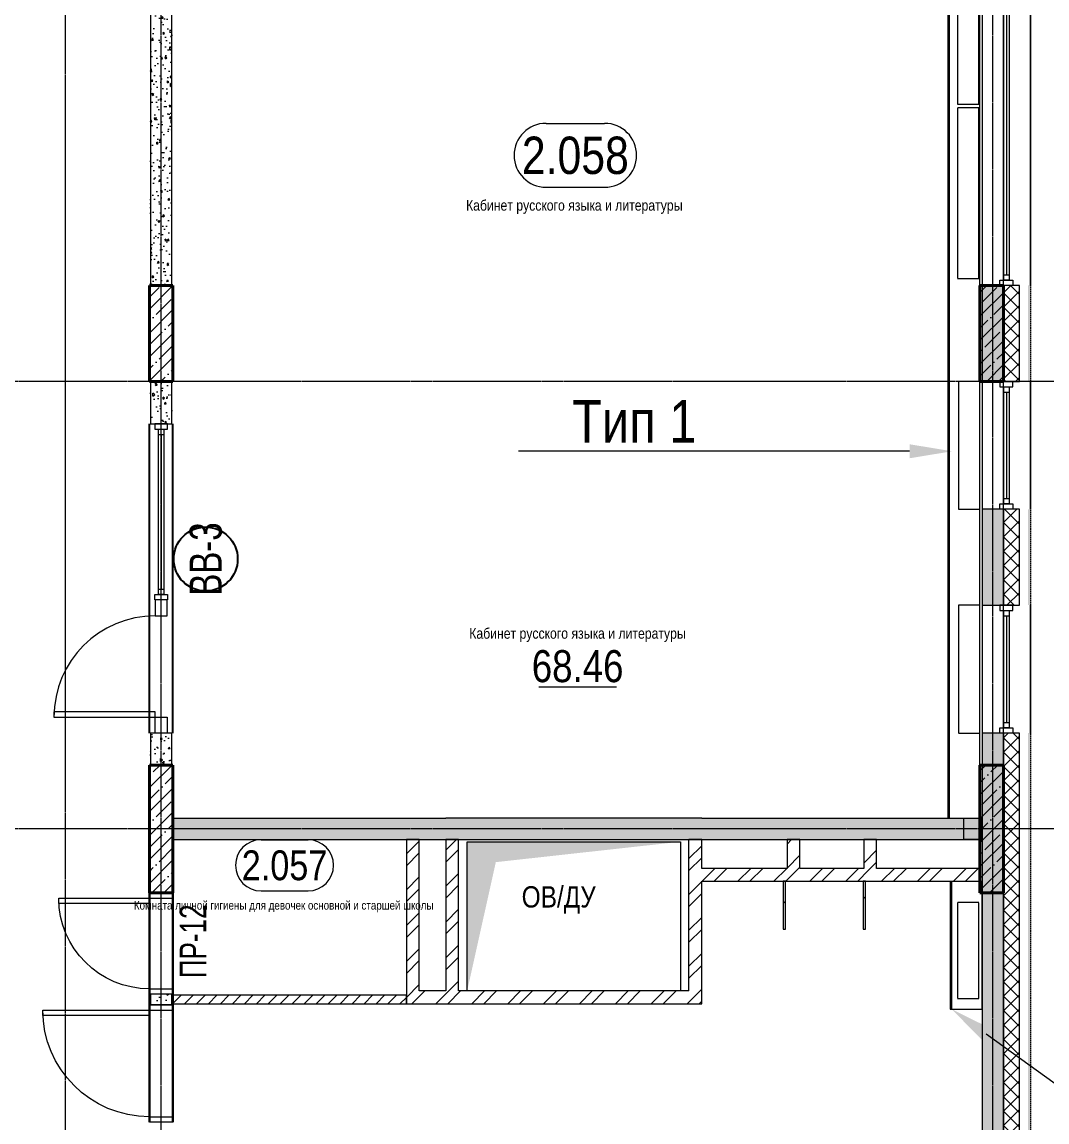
# Model space of a CAD drawing. Header units: millimetres. Extents: x -231292 to 573618, y -153144 to 564035.
# Drawn here: x 114378 to 123992, y 60880 to 71201 of the extents above; entities that cross this region are included whole.
import ezdxf
from ezdxf import colors
from ezdxf.entities.mleader import LeaderData, LeaderLine
from ezdxf.enums import TextEntityAlignment as Align
from ezdxf.math import Vec2, Vec3

# ---------------------------------------------------------------- set-up
doc = ezdxf.new("R2010")
doc.units = ezdxf.units.MM
for name, pattern in [('CENTER2', [28.575, 19.05, -3.175, 3.175, -3.175]), ('DASHED', [19.05, 12.7, -6.35]), ('HIDDEN2', [4.7625, 3.175, -1.5875])]:
    doc.linetypes.add(name, pattern=pattern)
doc.layers.get('0').update_dxf_attribs({"color": 250})
doc.layers.get('Defpoints').update_dxf_attribs({"color": 250})
for name, color, linetype, lineweight in [('A-AREA', 250, 'Continuous', 15), ('A-Wall_Материал_Газоблок_Контур', 250, 'Continuous', 0), ('АР_Area', 250, 'Continuous', 5), ('АР_Витраж', 250, 'Continuous', 13), ('АР_Витраж марка', 250, 'Continuous', 9), ('АР_Двери', 250, 'Continuous', 9), ('АР_Двери_витраж', 250, 'Continuous', 9), ('АР_Колонны', 250, 'Continuous', 35), ('АР_Окна', 250, 'Continuous', 5), ('АР_Отопительные приборы', 250, 'HIDDEN2', 0), ('АР_площадь пом', 250, 'Continuous', 5), ('АР_Стены ГКЛ', 250, 'Continuous', 15), ('АР_Стены ЖБ', 250, 'Continuous', 35), ('АР_Стены кирпич', 250, 'Continuous', 20), ('АР_Стены ПЕНОблок', 250, 'Continuous', 20), ('АР_Утеплитель', 250, 'Continuous', 0), ('АР_Штриховка', 250, 'Continuous', 0), ('Зашивка радиаторов тип 1 (фанера и МДФ)', 250, 'Continuous', 0), ('Зашивка радиаторов тип 9 (до потолка_ облиц плитка)', 250, 'Continuous', 0), ('КМ_Фахверки', 250, 'Continuous', 80), ('ОВ_Отопление', 250, 'Continuous', 0), ('ОВ_Шахты', 250, 'Continuous', 5), ('Размеры зашивки ГКЛ', 250, 'Continuous', 0), ('РД_Оси_100', 250, 'Continuous', 0), ('РД_проем_инж перемыч_фахверк', 250, 'Continuous', 18)]:
    doc.layers.add(name, color=color, linetype=linetype, lineweight=lineweight)
for name, color, linetype, lineweight, plot in [('АР_Делит', 250, 'Continuous', 0, False), ('РД_Проем', 250, 'Continuous', 0, False), ('РД_проем_инж перемыч_подсчет', 250, 'Continuous', 30, False)]:
    doc.layers.add(name, color=color, linetype=linetype, lineweight=lineweight, plot=plot)
doc.layers.add('РД_Витраж_вн', color=250, linetype='Continuous')
doc.layers.add('РД_Перемычка инж проемов', color=250, linetype='Continuous')
doc.styles.add('Arial0', font='arial.ttf')
doc.styles.add('Arial_09', font='ARIALN.TTF', dxfattribs={"width": 0.9})
doc.styles.add('style1', font='ARIALN.TTF')
doc.styles.add('ккк', font='isocpeur.ttf', dxfattribs={"width": 0.85, "oblique": 15})
pattern_1 = [(45, (8883.4, 13229.69), (-168.3798, 168.3798), []), (45, (8995.66, 13229.69), (-168.3798, 168.3798), [])]
pattern_2 = [(45, (8883.4, 13229.69), (-112.2532, 112.2532), []), (45, (8995.66, 13229.69), (-112.2532, 112.2532), [198.4375, -39.6875, 0, -39.6875])]

# ---------------------------------------------------------------- blocks, each defined once
blk = doc.blocks.new('СОШ_2200_АР_ОСИ_М100_28.05.24')
at = {"layer": 'АР_Делит', "color": 5, "linetype": 'DASHED'}
blk.add_lwpolyline([(114955, 135155), (114955, -355), (93595.036, -355), (93595.036, 13855), (94145, 13855), (94145, 68320), (66055, 68320), (66055, 13857.73), (83455, 13857.73), (83455, -355), (45245, -355), (45245, 13145), (44695, 13145), (44695, 26755), (45245, 26755), (45245, 68320), (20455, 68320), (20455, 26755), (27955, 26755), (27955, 13145), (-355, 13145), (-355, 100855)], dxfattribs=at)
at = {"layer": 'РД_Оси_100', "linetype": 'CENTER2'}
for p, q in [((114600, -6155), (114600, 139938.679)), ((119910, 54600), (94200, 54600)), ((119910, 50400), (94200, 50400))]:
    blk.add_line(p, q, dxfattribs=at)
for points in [[(105900, 139938.679), (105900, -6155)], [(106800, -6155), (106800, 139938.679)]]:
    blk.add_lwpolyline(points, dxfattribs=at)
blk = doc.blocks.new('otv')
at = {"linetype": 'Continuous'}
blk.add_lwpolyline([(0, -1), (0, 0), (1, 0), (1, -1)], close=True, dxfattribs=at)
blk.add_solid([(0, -1), (0, 0), (0.1346, -0.1366), (1, 0)], dxfattribs=at)
blk = doc.blocks.new('otv_в_стене')
at = {"linetype": 'Continuous'}
blk.add_lwpolyline([(0, -1), (0, 0), (1, 0), (1, -1)], close=True, dxfattribs=at)
blk.add_solid([(0, -1), (0, 0), (0.5, -0.5), (1, 0)], dxfattribs=at)
blk = doc.blocks.new('MOK-МаркаПом_овал_ареал')
for p, q in [((-2.75, 3), (2.75, 3)), ((-2.75, -3), (2.75, -3))]:
    blk.add_line(p, q)
for centre, radius, start, end in [((-2.75, 0), 3, 90, 270), ((2.75, 0), 3, 270, 90), ((-3.75, 0), 3.5, 0, 0.001)]:
    blk.add_arc(centre, radius, start, end)
at = {"color": 0, "style": 'style1'}
blk.add_attdef('АР-ПОМЕЩЕНИЕ:НОМЕР', text='', height=3.5, dxfattribs=at).set_placement((0, 0), align=Align.MIDDLE)
at = {"layer": 'Defpoints', "color": 2, "style": 'style1'}
blk.add_attdef('АР-ПОМЕЩЕНИЕ:НАИМЕНОВАНИЕ', text='', height=1, dxfattribs=at).set_placement((-0.09, -4.81), align=Align.MIDDLE)
blk = doc.blocks.new('MOK-МаркаПомещения1')
at = {"layer": 'A-AREA', "color": 0}
blk.add_line((-3.65, -1.94), (3.65, -1.94), dxfattribs=at)
at = {"layer": 'A-AREA', "color": 0, "style": 'style1'}
blk.add_attdef('АР-ПОМЕЩЕНИЕ:ПЛОЩАДЬ', text='', height=3, dxfattribs=at).set_placement((0, 0), align=Align.MIDDLE)
at = {"layer": 'Defpoints', "style": 'style1', "flags": 8}
blk.add_attdef('АР-ПОМЕЩЕНИЕ:НАИМЕНОВАНИЕ', text='', height=1, dxfattribs=at).set_placement((0, 2.96), align=Align.MIDDLE)
blk = doc.blocks.new('MOK-МаркаПеремычки')
at = {"color": 0, "style": 'ккк', "oblique": 15, "width": 0.85}
blk.add_attdef('АР-ПРОЕМ:ПЕРЕМЫЧКА', text='', height=2.5, dxfattribs=at).set_placement((0, 0), align=Align.MIDDLE)
blk = doc.blocks.new('МаркаВитража1')
at = {"layer": 'Defpoints'}
blk.add_circle((0, 0), 3, dxfattribs=at)
at = {"color": 0, "linetype": 'ByBlock', "lineweight": -2, "style": 'Arial_09', "width": 0.9}
blk.add_attdef('АР-ОКНО:НАИМЕНОВАНИЕ', text='', height=3, dxfattribs=at).set_placement((0, 0), align=Align.MIDDLE)

msp = doc.modelspace()

# ---------------------------------------------------------------- hatches: boundary and pattern name
at = {"layer": 'АР_Штриховка', "linetype": 'Continuous', "lineweight": 0}
h = msp.add_hatch(dxfattribs=at)
h.set_pattern_fill('AR-CONC', color=256, angle=-360, style=0)
h.set_pattern_definition([(50, (8883.4, 13229.69), (182.18467, -15.93909), [19.05, -209.55]), (355, (8883.4, 13229.69), (-35.24342, 191.05685), [15.24, -167.64058]), (100.45144, (8898.58, 13228.36), (146.94125, 175.11775), [16.19, -178.09024]), (46.1842, (8883.4, 13280.49), (271.07904, -42.04233), [28.575, -314.325]), (96.63556, (8906, 13276.98), (237.40413, 247.42612), [24.285, -267.1356]), (351.18415, (8883.4, 13280.5), (237.40413, 247.4261), [22.85997, -251.45973]), (21, (8908.8, 13267.79), (151.61439, -102.2652), [19.05, -209.55]), (326, (8908.8, 13267.79), (61.80203, 184.18797), [15.24, -167.64]), (71.45144, (8921.44, 13259.26), (213.41642, 81.92277), [16.19, -178.08994]), (37.5, (8883.4, 13229.686), (3.088603, 84.55504), [0, -165.608, 0, -170.18, 0, -168.275]), (7.5, (8883.4, 13229.69), (66.81966, 100.180575), [0, -97.028, 0, -161.798, 0, -64.135]), (327.5, (8826.76, 13229.686), (135.590595, -5.728744), [0, -63.5, 0, -198.12, 0, -262.89]), (317.5, (8801.36, 13229.69), (148.12918, 25.42649), [0, -82.55, 0, -131.572, 0, -186.69])])
h.paths.add_polyline_path([(123583.403, 109429.686), (123383.403, 109429.686), (123383.403, 108529.689), (123583.403, 108529.689)], flags=0)
h.paths.add_polyline_path([(123583.403, 105229.689), (123383.403, 105229.689), (123383.403, 103329.686), (123583.403, 103329.686)], flags=0)
h.paths.add_polyline_path([(123583.403, 100029.686), (123383.403, 100029.686), (123383.403, 98529.691), (123583.403, 98529.691)], flags=0)
h.paths.add_polyline_path([(123583.403, 96129.691), (123383.403, 96129.691), (123383.403, 94879.686), (123583.403, 94879.686)], flags=0)
h.paths.add_polyline_path([(123583.403, 92779.686), (123383.403, 92779.686), (123383.403, 91879.686), (123583.403, 91879.686)], flags=0)
h.paths.add_polyline_path([(123583.403, 89779.686), (123383.403, 89779.686), (123383.403, 88879.686), (123583.403, 88879.686)], flags=0)
h.paths.add_polyline_path([(123583.403, 86779.686), (123383.403, 86779.686), (123383.403, 85879.686), (123583.403, 85879.686)], flags=0)
h.paths.add_polyline_path([(123583.403, 83779.686), (123383.403, 83779.686), (123383.403, 81329.686), (123583.403, 81329.686)], flags=0)
h.paths.add_polyline_path([(123583.403, 78029.686), (123383.403, 78029.686), (123383.403, 77129.686), (123583.403, 77129.686)], flags=0)
h.paths.add_polyline_path([(123583.403, 75929.686), (123383.403, 75929.686), (123383.403, 75029.686), (123583.403, 75029.686)], flags=0)
h.paths.add_polyline_path([(123583.403, 73829.686), (123383.403, 73829.686), (123383.403, 72029.686), (123583.403, 72029.686)], flags=0)
h.paths.add_polyline_path([(123583.403, 68729.686), (123383.403, 68729.686), (123383.403, 67829.686), (123583.403, 67829.686)], flags=0)
h.paths.add_polyline_path([(123583.403, 66629.686), (123383.403, 66629.686), (123383.403, 65729.686), (123583.403, 65729.686)], flags=0)
h.paths.add_polyline_path([(123583.403, 64529.686), (123383.403, 64529.686), (123383.403, 54729.686), (123583.403, 54729.686)], flags=0)
h = msp.add_hatch(dxfattribs=at)
h.set_pattern_fill('ANSI37', color=256, scale=30, angle=-360, style=0)
h.set_pattern_definition([(45, (8883.4, 13229.69), (-67.35192, 67.35192), []), (135, (8883.4, 13229.69), (-67.35192, -67.35192), [])])
h.paths.add_polyline_path([(123733.403, 109429.686), (123583.403, 109429.686), (123583.403, 108529.689), (123733.403, 108529.689)], flags=0)
h.paths.add_polyline_path([(123733.403, 105229.689), (123583.403, 105229.689), (123583.403, 103329.686), (123733.403, 103329.686)], flags=0)
h.paths.add_polyline_path([(123733.403, 100029.686), (123583.403, 100029.686), (123583.403, 98529.691), (123733.403, 98529.691)], flags=0)
h.paths.add_polyline_path([(123733.403, 96129.691), (123583.403, 96129.691), (123583.403, 94879.686), (123733.403, 94879.686)], flags=0)
h.paths.add_polyline_path([(123733.403, 92779.686), (123583.403, 92779.686), (123583.403, 91879.686), (123733.403, 91879.686)], flags=0)
h.paths.add_polyline_path([(123733.403, 89779.686), (123583.403, 89779.686), (123583.403, 88879.686), (123733.403, 88879.686)], flags=0)
h.paths.add_polyline_path([(123733.403, 86779.686), (123583.403, 86779.686), (123583.403, 85879.686), (123733.403, 85879.686)], flags=0)
h.paths.add_polyline_path([(123733.403, 83779.686), (123583.403, 83779.686), (123583.403, 81329.686), (123733.403, 81329.686)], flags=0)
h.paths.add_polyline_path([(123733.403, 78029.686), (123583.403, 78029.686), (123583.403, 77129.686), (123733.403, 77129.686)], flags=0)
h.paths.add_polyline_path([(123733.403, 75929.686), (123583.403, 75929.686), (123583.403, 75029.686), (123733.403, 75029.686)], flags=0)
h.paths.add_polyline_path([(123733.403, 73829.686), (123583.403, 73829.686), (123583.403, 72029.686), (123733.403, 72029.686)], flags=0)
h.paths.add_polyline_path([(123733.403, 68729.686), (123583.403, 68729.686), (123583.403, 67829.686), (123733.403, 67829.686)], flags=0)
h.paths.add_polyline_path([(123733.403, 66629.686), (123583.403, 66629.686), (123583.403, 65729.686), (123733.403, 65729.686)], flags=0)
h.paths.add_polyline_path([(123733.403, 64529.686), (123583.403, 64529.686), (123583.403, 54729.686), (123733.403, 54729.686)], flags=0)
h = msp.add_hatch(dxfattribs=at)
h.set_pattern_fill('_U', color=256, angle=-360, style=0, pattern_type=0)
h.set_pattern_definition([(360, (8883.4027, 13229.6861), (2e-16, 1), [])])
h.paths.add_polyline_path([(123838.403, 109429.686), (123813.403, 109429.686), (123813.403, 108529.689), (123838.403, 108529.689)], flags=0)
h.paths.add_polyline_path([(123838.403, 105229.689), (123813.403, 105229.689), (123813.403, 103329.686), (123838.403, 103329.686)], flags=0)
h.paths.add_polyline_path([(123838.403, 100029.686), (123813.403, 100029.686), (123813.403, 98529.691), (123838.403, 98529.691)], flags=0)
h.paths.add_polyline_path([(123838.403, 96129.691), (123813.403, 96129.691), (123813.403, 94879.686), (123838.403, 94879.686)], flags=0)
h.paths.add_polyline_path([(123838.403, 92779.686), (123813.403, 92779.686), (123813.403, 91879.686), (123838.403, 91879.686)], flags=0)
h.paths.add_polyline_path([(123838.403, 89779.686), (123813.403, 89779.686), (123813.403, 88879.686), (123838.403, 88879.686)], flags=0)
h.paths.add_polyline_path([(123838.403, 86779.686), (123813.403, 86779.686), (123813.403, 85879.686), (123838.403, 85879.686)], flags=0)
h.paths.add_polyline_path([(123838.403, 83779.686), (123813.403, 83779.686), (123813.403, 81329.686), (123838.403, 81329.686)], flags=0)
h.paths.add_polyline_path([(123838.403, 78029.686), (123813.403, 78029.686), (123813.403, 77129.686), (123838.403, 77129.686)], flags=0)
h.paths.add_polyline_path([(123838.403, 75929.686), (123813.403, 75929.686), (123813.403, 75029.686), (123838.403, 75029.686)], flags=0)
h.paths.add_polyline_path([(123838.403, 73829.686), (123813.403, 73829.686), (123813.403, 72029.686), (123838.403, 72029.686)], flags=0)
h.paths.add_polyline_path([(123838.403, 68729.686), (123813.403, 68729.686), (123813.403, 67829.686), (123838.403, 67829.686)], flags=0)
h.paths.add_polyline_path([(123838.403, 66629.686), (123813.403, 66629.686), (123813.403, 65729.686), (123838.403, 65729.686)], flags=0)
h.paths.add_polyline_path([(123838.403, 64529.686), (123813.403, 64529.686), (123813.403, 54729.686), (123838.403, 54729.686)], flags=0)
h = msp.add_hatch(dxfattribs=at)
h.set_pattern_fill('AR-CONC', color=256, angle=-315, style=0)
h.set_pattern_definition([(95, (8883.4, 13229.69), (140.09465, 117.55338), [19.05, -209.55]), (40, (8883.4, 13229.69), (-160.01845, 110.17673), [15.24, -167.64058]), (145.45144, (8895.08, 13239.48), (-19.9238, 227.7301), [16.19, -178.09024]), (91.1842, (8847.48, 13265.6), (221.41024, 161.9534), [28.575, -314.325]), (141.63556, (8865.93, 13279.1), (-7.0866, 342.82676), [24.285, -267.1356]), (36.18415, (8847.48, 13265.6), (-7.0866, 342.82676), [22.85997, -251.45973]), (66, (8874.42, 13274.59), (179.51998, 34.89515), [19.05, -209.55]), (11, (8874.42, 13274.59), (-86.53993, 173.9412), [15.24, -167.64]), (116.45145, (8889.38, 13277.5), (92.98005, 208.83634), [16.19, -178.08994]), (82.5, (8883.4, 13229.686), (-57.60547, 61.973414), [0, -165.608, 0, -170.18, 0, -168.275]), (52.5, (8883.4, 13229.69), (-23.58973, 118.087), [0, -97.028, 0, -161.798, 0, -64.135]), (12.5, (8843.35, 13189.634), (99.927863, 91.826196), [0, -63.5, 0, -198.12, 0, -262.89]), (2.5, (8825.39, 13171.67), (86.7639, 122.72239), [0, -82.55, 0, -131.572, 0, -186.69])])
h.paths.add_polyline_path([(115783.403, 72329.686), (115583.403, 72329.686), (115583.403, 68729.685), (115783.403, 68729.685)], flags=0)
at = {"layer": 'АР_Штриховка', "linetype": 'Continuous', "lineweight": 5}
h = msp.add_hatch(dxfattribs=at)
h.set_pattern_fill('ANSI35', color=256, scale=25, style=0)
h.set_pattern_definition(pattern_2)
h.paths.add_polyline_path([(115793.405, 68729.685), (115573.405, 68729.685), (115573.405, 67829.686), (115793.405, 67829.686)], flags=0)
h = msp.add_hatch(dxfattribs=at)
h.set_pattern_fill('ANSI35', color=256, scale=25, style=0)
h.set_pattern_definition(pattern_2)
h.paths.add_polyline_path([(123583.403, 68729.686), (123363.403, 68729.686), (123363.403, 67829.686), (123583.403, 67829.686)], flags=0)
at = {"layer": 'АР_Штриховка', "linetype": 'Continuous', "lineweight": 0}
h = msp.add_hatch(dxfattribs=at)
h.set_pattern_fill('AR-CONC', color=256, angle=-315, style=0)
h.set_pattern_definition([(95, (8883.4, 13229.69), (140.09465, 117.55338), [19.05, -209.55]), (40, (8883.4, 13229.69), (-160.01845, 110.17673), [15.24, -167.64058]), (145.45144, (8895.08, 13239.48), (-19.9238, 227.7301), [16.19, -178.09024]), (91.1842, (8847.48, 13265.6), (221.41024, 161.9534), [28.575, -314.325]), (141.63556, (8865.93, 13279.1), (-7.0866, 342.82676), [24.285, -267.1356]), (36.18415, (8847.48, 13265.6), (-7.0866, 342.82676), [22.85997, -251.4597]), (66, (8874.42, 13274.59), (179.51998, 34.89515), [19.05, -209.55]), (11, (8874.42, 13274.59), (-86.53993, 173.9412), [15.24, -167.64]), (116.45145, (8889.38, 13277.5), (92.98005, 208.83634), [16.19, -178.08994]), (82.5, (8883.4, 13229.686), (-57.60547, 61.973414), [0, -165.608, 0, -170.18, 0, -168.275]), (52.5, (8883.4, 13229.69), (-23.58973, 118.087), [0, -97.028, 0, -161.798, 0, -64.135]), (12.5, (8843.35, 13189.634), (99.927863, 91.826196), [0, -63.5, 0, -198.12, 0, -262.89]), (2.5, (8825.39, 13171.67), (86.7639, 122.72239), [0, -82.55, 0, -131.572, 0, -186.69])])
h.paths.add_polyline_path([(115783.403, 67829.686), (115583.403, 67829.686), (115583.403, 67429.686), (115783.403, 67429.686)], flags=0)
h.paths.add_polyline_path([(115783.403, 64529.686), (115583.403, 64529.686), (115583.403, 64229.686), (115783.403, 64229.686)], flags=0)
at = {"layer": 'АР_Штриховка', "linetype": 'Continuous', "lineweight": 5}
h = msp.add_hatch(dxfattribs=at)
h.set_pattern_fill('ANSI35', color=256, scale=25, style=0)
h.set_pattern_definition(pattern_2)
h.paths.add_polyline_path([(115793.403, 64229.686), (115573.403, 64229.686), (115573.403, 63029.686), (115793.403, 63029.686)], flags=0)
h = msp.add_hatch(dxfattribs=at)
h.set_pattern_fill('ANSI35', color=256, scale=25, style=0)
h.set_pattern_definition(pattern_2)
h.paths.add_polyline_path([(123583.403, 64229.686), (123363.403, 64229.686), (123363.403, 63029.686), (123583.403, 63029.686)], flags=0)
at = {"layer": 'АР_Штриховка', "linetype": 'Continuous', "lineweight": 0}
h = msp.add_hatch(dxfattribs=at)
h.set_pattern_fill('AR-CONC', color=256, angle=-315, style=0)
h.set_pattern_definition([(95, (8883.4, 13229.69), (140.09465, 117.55338), [19.05, -209.55]), (40, (8883.4, 13229.69), (-160.01845, 110.17673), [15.24, -167.64058]), (145.45144, (8895.08, 13239.48), (-19.9238, 227.7301), [16.19, -178.09024]), (91.1842, (8847.48, 13265.6), (221.41024, 161.9534), [28.575, -314.325]), (141.63556, (8865.93, 13279.1), (-7.0866, 342.82676), [24.285, -267.1356]), (36.18415, (8847.48, 13265.6), (-7.0866, 342.82676), [22.85997, -251.45973]), (66, (8874.42, 13274.59), (179.51998, 34.89515), [19.05, -209.55]), (11, (8874.42, 13274.59), (-86.53993, 173.9412), [15.24, -167.64]), (116.45145, (8889.38, 13277.5), (92.98005, 208.83634), [16.19, -178.08994]), (82.5, (8883.4, 13229.686), (-57.60547, 61.973414), [0, -165.608, 0, -170.18, 0, -168.275]), (52.5, (8883.4, 13229.69), (-23.58973, 118.087), [0, -97.028, 0, -161.798, 0, -64.135]), (12.5, (8843.35, 13189.634), (99.927863, 91.826196), [0, -63.5, 0, -198.12, 0, -262.89]), (2.5, (8825.39, 13171.67), (86.7639, 122.72239), [0, -82.55, 0, -131.572, 0, -186.69])])
h.paths.add_polyline_path([(115793.403, 63729.686), (115793.403, 63529.686), (117983.403, 63529.686), (117983.403, 63729.686)], flags=0)
h.paths.add_polyline_path([(117983.403, 63729.686), (117983.403, 63529.686), (118353.403, 63529.686), (118353.403, 63729.686)], flags=0)
h.paths.add_polyline_path([(118353.403, 63729.686), (118353.403, 63529.686), (120753.403, 63529.686), (120753.403, 63729.686)], flags=0)
h.paths.add_polyline_path([(122393.838, 63729.686), (122393.838, 63529.686), (123383.403, 63529.686), (123383.403, 63729.686)], flags=0)
h.paths.add_polyline_path([(120753.403, 63729.686), (120753.403, 63529.686), (121673.768, 63529.686), (121673.768, 63729.686)], flags=0)
h.paths.add_polyline_path([(121673.768, 63729.686), (121673.768, 63529.686), (122393.838, 63529.686), (122393.838, 63729.686)], flags=0)
h = msp.add_hatch(dxfattribs=at)
h.set_pattern_fill('ANSI32', color=256, scale=25, angle=-360, style=0)
h.set_pattern_definition(pattern_1)
h.paths.add_polyline_path([(117983.403, 61989.686), (118103.403, 62109.686), (118103.403, 63529.686), (117983.403, 63529.686)], flags=0)
h = msp.add_hatch(dxfattribs=at)
h.set_pattern_fill('ANSI32', color=256, scale=25, angle=-360, style=0)
h.set_pattern_definition([(45, (8883.4, 13229.69), (-168.3798, 168.3798), []), (45, (8995.66, 13229.69), (-168.3798, 168.3798), [])])
h.paths.add_polyline_path([(118353.403, 62109.686), (118393.403, 62079.686), (118473.403, 62109.686), (118473.403, 63529.686), (118353.403, 63529.686)], flags=0)
h = msp.add_hatch(dxfattribs=at)
h.set_pattern_fill('ANSI32', color=256, scale=25, style=0)
h.set_pattern_definition(pattern_1)
h.paths.add_polyline_path([(120633.403, 62109.686), (120753.403, 61989.686), (120753.403, 63139.686), (120723.403, 63219.686), (120633.403, 63259.686)], flags=0)
h.paths.add_polyline_path([(120633.403, 63259.686), (120723.403, 63219.686), (120753.403, 63259.686), (120753.403, 63529.686), (120633.403, 63529.686)], flags=0)
h = msp.add_hatch(dxfattribs=at)
h.set_pattern_fill('ANSI32', color=256, scale=25, style=0)
h.set_pattern_definition(pattern_1)
h.paths.add_polyline_path([(121553.768, 63259.686), (121633.768, 63229.686), (121673.768, 63259.686), (121673.768, 63529.686), (121553.768, 63529.686)], flags=0)
h = msp.add_hatch(dxfattribs=at)
h.set_pattern_fill('ANSI32', color=256, scale=25, style=0)
h.set_pattern_definition(pattern_1)
h.paths.add_polyline_path([(122273.838, 63259.686), (122353.838, 63229.686), (122393.838, 63259.686), (122393.838, 63529.686), (122273.838, 63529.686)], flags=0)
h = msp.add_hatch(dxfattribs=at)
h.set_pattern_fill('ANSI32', color=256, scale=25, style=0)
h.set_pattern_definition([(45, (8883.4, 13229.69), (-168.3798, 168.3798), []), (45, (8995.66, 13229.69), (-168.3798, 168.3798), [])])
h.paths.add_polyline_path([(123363.403, 63139.686), (123363.403, 63259.686), (122393.838, 63259.686), (122353.838, 63229.686), (122393.838, 63139.686)], flags=0)
h.paths.add_polyline_path([(122393.838, 63139.686), (122353.838, 63229.686), (122273.838, 63259.686), (121673.768, 63259.686), (121633.768, 63229.686), (121673.768, 63139.686)], flags=0)
h.paths.add_polyline_path([(121673.768, 63139.686), (121633.768, 63229.686), (121553.768, 63259.686), (120753.403, 63259.686), (120723.403, 63219.686), (120753.403, 63139.686)], flags=0)
h = msp.add_hatch(dxfattribs=at)
h.set_pattern_fill('_U', color=256, scale=250, angle=-315, style=0, pattern_type=0)
h.set_pattern_definition([(45, (8883.4, 13229.69), (-176.7767, 176.7767), [])])
h.paths.add_polyline_path([(121538.403, 63139.686), (121518.403, 63139.686), (121518.403, 62689.686), (121538.403, 62689.686)], flags=0)
h = msp.add_hatch(dxfattribs=at)
h.set_pattern_fill('_U', color=256, scale=250, angle=45, style=0, pattern_type=0)
h.set_pattern_definition([(45, (8883.4, 13229.69), (-176.7767, 176.7767), [])])
h.paths.add_polyline_path([(122268.403, 62689.686), (122288.403, 62689.686), (122288.403, 63139.686), (122268.403, 63139.686)], flags=0)
h = msp.add_hatch(dxfattribs=at)
h.set_pattern_fill('AR-CONC', color=256, angle=-315, style=0)
h.set_pattern_definition([(95, (8883.4, 13229.69), (140.09465, 117.55338), [19.05, -209.55]), (40, (8883.4, 13229.69), (-160.01845, 110.17673), [15.24, -167.64058]), (145.45144, (8895.08, 13239.48), (-19.9238, 227.7301), [16.19, -178.09024]), (91.1842, (8847.48, 13265.6), (221.41024, 161.9534), [28.575, -314.325]), (141.63556, (8865.93, 13279.1), (-7.0866, 342.82676), [24.285, -267.1356]), (36.18415, (8847.48, 13265.6), (-7.0866, 342.82676), [22.85997, -251.4597]), (66, (8874.42, 13274.59), (179.51998, 34.89515), [19.05, -209.55]), (11, (8874.42, 13274.59), (-86.53993, 173.9412), [15.24, -167.64]), (116.45145, (8889.38, 13277.5), (92.98005, 208.83634), [16.19, -178.08994]), (82.5, (8883.4, 13229.686), (-57.60547, 61.973414), [0, -165.608, 0, -170.18, 0, -168.275]), (52.5, (8883.4, 13229.69), (-23.58973, 118.087), [0, -97.028, 0, -161.798, 0, -64.135]), (12.5, (8843.35, 13189.634), (99.927863, 91.826196), [0, -63.5, 0, -198.12, 0, -262.89]), (2.5, (8825.39, 13171.67), (86.7639, 122.72239), [0, -82.55, 0, -131.572, 0, -186.69])])
h.paths.add_polyline_path([(115783.403, 63029.686), (115583.403, 63029.686), (115583.403, 63029.686), (115783.403, 63029.686)], flags=0)
h.paths.add_polyline_path([(115783.403, 62079.686), (115583.403, 62079.686), (115583.403, 61979.686), (115783.403, 61979.686)], flags=0)
at = {"layer": 'АР_Штриховка', "linetype": 'Continuous', "lineweight": 0, "ltscale": 0.5}
h = msp.add_hatch(dxfattribs=at)
h.set_pattern_fill('ANSI31', color=256, scale=25, style=0)
h.set_pattern_definition([(45, (8883.4, 13229.69), (-56.1266, 56.1266), [])])
h.paths.add_polyline_path([(117983.403, 61989.686), (117983.403, 62069.686), (115783.403, 62069.686), (115783.403, 61989.686)], flags=0)
at = {"layer": 'АР_Штриховка', "linetype": 'Continuous', "lineweight": 0}
h = msp.add_hatch(dxfattribs=at)
h.set_pattern_fill('ANSI32', color=256, scale=25, style=0)
h.set_pattern_definition([(45, (8883.4, 13229.69), (-168.3798, 168.3798), []), (45, (8995.66, 13229.69), (-168.3798, 168.3798), [])])
h.paths.add_polyline_path([(118103.403, 62109.686), (117983.403, 61989.686), (118353.403, 61989.686), (118393.403, 62079.686), (118353.403, 62109.686)], flags=0)
h.paths.add_polyline_path([(118473.403, 62109.686), (118393.403, 62079.686), (118353.403, 61989.686), (120753.403, 61989.686), (120633.403, 62109.686)], flags=0)

# ---------------------------------------------------------------- linework, layer by layer
at = {"layer": 'A-Wall_Материал_Газоблок_Контур', "linetype": 'Continuous', "lineweight": 0}
for p, q in [((123383.403, 72029.686), (123383.403, 68729.686)), ((123838.403, 68729.686), (123838.403, 72029.686)), ((123383.403, 67829.686), (123383.403, 66629.686)), ((123838.403, 66629.686), (123838.403, 67829.686)), ((123383.403, 65729.686), (123383.403, 64529.686)), ((123838.403, 64529.686), (123838.403, 65729.686))]:
    msp.add_line(p, q, dxfattribs=at)
at = {"layer": 'АР_Витраж', "linetype": 'Continuous', "lineweight": 5}
for p, q in [((115573.403, 67429.686), (115573.403, 65779.686)), ((115793.403, 67429.686), (115793.403, 65779.686))]:
    msp.add_line(p, q, dxfattribs=at)
at = {"layer": 'АР_Витраж', "linetype": 'Continuous', "lineweight": 13}
for p, q in [((115658.403, 67329.686), (115708.403, 67329.686)), ((115683.403, 67329.686), (115683.403, 65879.686)), ((115658.403, 65879.686), (115708.403, 65879.686))]:
    msp.add_line(p, q, dxfattribs=at)
for points in [[(115743.403, 67379.686), (115743.403, 67429.686), (115623.403, 67429.686), (115623.403, 67379.686)], [(115658.403, 67379.686), (115708.403, 67379.686), (115708.403, 65829.686), (115658.403, 65829.686)], [(115743.403, 65829.686), (115743.403, 65779.686), (115623.403, 65779.686), (115623.403, 65829.686)]]:
    msp.add_lwpolyline(points, close=True, dxfattribs=at)
at = {"layer": 'АР_Двери', "linetype": 'Continuous', "lineweight": 9}
for points in [[(115573.403, 62979.686), (115573.403, 62929.686), (114723.403, 62929.686), (114723.403, 62979.686)], [(115793.403, 62979.686), (115793.403, 63029.686), (115573.403, 63029.686), (115573.403, 62979.686)], [(115793.403, 62129.686), (115793.403, 62079.686), (115573.403, 62079.686), (115573.403, 62129.686)], [(115573.403, 61929.686), (115573.403, 61879.686), (114573.403, 61879.686), (114573.403, 61929.686)], [(115793.403, 61929.686), (115793.403, 61979.686), (115573.403, 61979.686), (115573.403, 61929.686)], [(115793.403, 60929.686), (115793.403, 60879.686), (115573.403, 60879.686), (115573.403, 60929.686)]]:
    msp.add_lwpolyline(points, close=True, dxfattribs=at)
at = {"layer": 'АР_Двери', "linetype": 'Continuous', "lineweight": 9, "extrusion": (0, 0, -1)}
for centre, radius in [((-115573.403, 62979.686), 850), ((-115573.403, 61929.686), 1000)]:
    msp.add_arc(centre, radius, 270, 0, dxfattribs=at)
at = {"layer": 'АР_Двери_витраж', "linetype": 'Continuous', "lineweight": 9}
for points in [[(115738.403, 65629.686), (115738.403, 65779.686), (115628.403, 65779.686), (115628.403, 65629.686)], [(115628.403, 64679.686), (115628.403, 64729.686), (114678.403, 64729.686), (114678.403, 64679.686)], [(115738.403, 64679.686), (115738.403, 64529.686), (115628.403, 64529.686), (115628.403, 64679.686)]]:
    msp.add_lwpolyline(points, close=True, dxfattribs=at)
msp.add_arc((115628.403, 64679.686), 950, 90, 180, dxfattribs=at)
at = {"layer": 'АР_Колонны', "linetype": 'HIDDEN2', "lineweight": 25}
for p, q in [((115573.405, 68729.685), (115793.405, 68729.685)), ((115573.405, 67829.686), (115573.405, 68729.685)), ((115793.405, 68729.685), (115793.405, 67829.686)), ((123363.403, 68729.686), (123583.403, 68729.686)), ((123363.403, 67829.686), (123363.403, 68729.686)), ((123583.403, 68729.686), (123583.403, 67829.686)), ((115793.405, 67829.686), (115573.405, 67829.686)), ((123583.403, 67829.686), (123363.403, 67829.686)), ((115573.403, 64229.686), (115793.403, 64229.686)), ((115573.403, 63029.686), (115573.403, 64229.686)), ((115793.403, 64229.686), (115793.403, 63029.686)), ((123363.403, 64229.686), (123583.403, 64229.686)), ((123363.403, 63029.686), (123363.403, 64229.686)), ((123583.403, 64229.686), (123583.403, 63029.686)), ((115793.403, 63029.686), (115573.403, 63029.686)), ((123583.403, 63029.686), (123363.403, 63029.686))]:
    msp.add_line(p, q, dxfattribs=at)
at = {"layer": 'АР_Колонны', "linetype": 'Continuous', "lineweight": 35}
for p, q in [((115573.405, 67829.686), (115573.405, 68729.685)), ((115573.405, 68729.685), (115793.405, 68729.685)), ((115793.405, 67829.686), (115793.405, 68729.685)), ((123363.403, 67829.686), (123363.403, 68729.686)), ((123363.403, 68729.686), (123583.403, 68729.686)), ((123583.403, 67829.686), (123583.403, 68729.686)), ((115573.405, 67829.686), (115793.405, 67829.686)), ((123363.403, 67829.686), (123583.403, 67829.686)), ((115573.403, 63029.686), (115573.403, 64229.686)), ((115573.403, 64229.686), (115793.403, 64229.686)), ((115793.403, 63029.686), (115793.403, 64229.686)), ((123363.403, 63029.686), (123363.403, 64229.686)), ((123363.403, 64229.686), (123583.403, 64229.686)), ((123583.403, 63029.686), (123583.403, 64229.686)), ((115573.403, 63029.686), (115793.403, 63029.686)), ((123363.403, 63029.686), (123583.403, 63029.686))]:
    msp.add_line(p, q, dxfattribs=at)
at = {"layer": 'АР_Окна', "linetype": 'Continuous', "lineweight": 5}
for p, q in [((123383.403, 72029.686), (123383.403, 68729.686)), ((123838.403, 72029.686), (123838.403, 68729.686)), ((123610.903, 71929.686), (123610.903, 68829.686)), ((123585.903, 68829.686), (123635.903, 68829.686)), ((123383.403, 67829.686), (123383.403, 66629.686)), ((123838.403, 67829.686), (123838.403, 66629.686)), ((123585.903, 67729.686), (123635.903, 67729.686)), ((123610.903, 67729.686), (123610.903, 66729.686)), ((123585.903, 66729.686), (123635.903, 66729.686)), ((123383.403, 65729.686), (123383.403, 64529.686)), ((123838.403, 65729.686), (123838.403, 64529.686)), ((123585.903, 65629.686), (123635.903, 65629.686)), ((123610.903, 65629.686), (123610.903, 64629.686)), ((123585.903, 64629.686), (123635.903, 64629.686))]:
    msp.add_line(p, q, dxfattribs=at)
for points in [[(123585.903, 71979.686), (123635.903, 71979.686), (123635.903, 68779.686), (123585.903, 68779.686)], [(123670.903, 68779.686), (123670.903, 68729.686), (123550.903, 68729.686), (123550.903, 68779.686)], [(123670.903, 67779.686), (123670.903, 67829.686), (123550.903, 67829.686), (123550.903, 67779.686)], [(123585.903, 67779.686), (123635.903, 67779.686), (123635.903, 66679.686), (123585.903, 66679.686)], [(123670.903, 66679.686), (123670.903, 66629.686), (123550.903, 66629.686), (123550.903, 66679.686)], [(123670.903, 65679.686), (123670.903, 65729.686), (123550.903, 65729.686), (123550.903, 65679.686)], [(123585.903, 65679.686), (123635.903, 65679.686), (123635.903, 64579.686), (123585.903, 64579.686)], [(123670.903, 64579.686), (123670.903, 64529.686), (123550.903, 64529.686), (123550.903, 64579.686)]]:
    msp.add_lwpolyline(points, close=True, dxfattribs=at)
at = {"layer": 'АР_Отопительные приборы'}
for points in [[(123353.029, 72029.423), (123153.029, 72029.423), (123153.029, 70429.423), (123353.029, 70429.423)], [(123353.029, 70396.268), (123153.029, 70396.268), (123153.029, 68796.268), (123353.029, 68796.268)], [(123361.111, 67829.686), (123161.111, 67829.686), (123161.111, 66629.686), (123361.111, 66629.686)], [(123361.111, 65729.686), (123161.111, 65729.686), (123161.111, 64529.686), (123361.111, 64529.686)], [(123353.403, 62939.686), (123153.403, 62939.686), (123153.403, 62039.686), (123353.403, 62039.686)]]:
    msp.add_lwpolyline(points, close=True, dxfattribs=at)
at = {"layer": 'АР_Стены ГКЛ', "linetype": 'Continuous', "lineweight": 15}
for p, q in [((121538.403, 63139.686), (121518.403, 63139.686)), ((121518.403, 63139.686), (121518.403, 62689.686)), ((121538.403, 62689.686), (121538.403, 63139.686)), ((122288.403, 63139.686), (122268.403, 63139.686)), ((122268.403, 63139.686), (122268.403, 62689.686)), ((122288.403, 62689.686), (122288.403, 63139.686)), ((121518.403, 62689.686), (121538.403, 62689.686)), ((122268.403, 62689.686), (122288.403, 62689.686))]:
    msp.add_line(p, q, dxfattribs=at)
at = {"layer": 'АР_Стены ЖБ', "linetype": 'Continuous', "lineweight": 40}
for p, q in [((115793.405, 68729.685), (115573.405, 68729.685)), ((115573.405, 68729.685), (115573.405, 67829.686)), ((115793.405, 67829.686), (115793.405, 68729.685)), ((123583.403, 68729.686), (123363.403, 68729.686)), ((123363.403, 68729.686), (123363.403, 67829.686)), ((123583.403, 67829.686), (123583.403, 68729.686)), ((115573.405, 67829.686), (115793.405, 67829.686)), ((123363.403, 67829.686), (123583.403, 67829.686)), ((115793.403, 64229.686), (115573.403, 64229.686)), ((115573.403, 64229.686), (115573.403, 63029.686)), ((115793.403, 63029.686), (115793.403, 64229.686)), ((123583.403, 64229.686), (123363.403, 64229.686)), ((123363.403, 64229.686), (123363.403, 63029.686)), ((123583.403, 63029.686), (123583.403, 64229.686)), ((115573.403, 63029.686), (115793.403, 63029.686)), ((123363.403, 63029.686), (123583.403, 63029.686))]:
    msp.add_line(p, q, dxfattribs=at)
at = {"layer": 'АР_Стены кирпич', "linetype": 'Continuous', "lineweight": 20}
for p, q in [((118103.403, 63529.686), (117983.403, 63529.686)), ((117983.403, 63529.686), (117983.403, 61989.686)), ((118103.403, 62109.686), (118103.403, 63529.686)), ((118473.403, 63529.686), (118353.403, 63529.686)), ((118353.403, 63529.686), (118353.403, 62109.686)), ((118473.403, 62109.686), (118473.403, 63529.686)), ((120753.403, 63529.686), (120633.403, 63529.686)), ((120633.403, 62109.686), (120633.403, 63529.686)), ((120753.403, 63259.686), (120753.403, 63529.686)), ((121673.768, 63529.686), (121553.768, 63529.686)), ((121553.768, 63529.686), (121553.768, 63259.686)), ((121673.768, 63259.686), (121673.768, 63529.686)), ((122393.838, 63529.686), (122273.838, 63529.686)), ((122273.838, 63529.686), (122273.838, 63259.686)), ((122393.838, 63259.686), (122393.838, 63529.686)), ((121553.768, 63259.686), (120753.403, 63259.686)), ((122273.838, 63259.686), (121673.768, 63259.686)), ((123363.403, 63259.686), (122393.838, 63259.686)), ((123363.403, 63139.686), (123363.403, 63259.686)), ((120753.403, 63139.686), (123363.403, 63139.686)), ((120753.403, 61989.686), (120753.403, 63139.686)), ((118353.403, 62109.686), (118103.403, 62109.686)), ((120633.403, 62109.686), (118473.403, 62109.686)), ((117983.403, 61989.686), (120753.403, 61989.686))]:
    msp.add_line(p, q, dxfattribs=at)
at = {"layer": 'АР_Стены ПЕНОблок', "linetype": 'Continuous', "lineweight": 20}
for p, q in [((115583.403, 72329.686), (115583.403, 68729.685)), ((115783.403, 68729.685), (115783.403, 72329.686)), ((115583.403, 68729.685), (115783.403, 68729.685)), ((123583.403, 68729.686), (123383.403, 68729.686)), ((123383.403, 68729.686), (123383.403, 67829.686)), ((123583.403, 67829.686), (123583.403, 68729.686)), ((115783.403, 67829.686), (115583.403, 67829.686)), ((115583.403, 67829.686), (115583.403, 67429.686)), ((115783.403, 67429.686), (115783.403, 67829.686)), ((123383.403, 67829.686), (123583.403, 67829.686)), ((115583.403, 67429.686), (115783.403, 67429.686)), ((123583.403, 66629.686), (123383.403, 66629.686)), ((123383.403, 66629.686), (123383.403, 65729.686)), ((123583.403, 65729.686), (123583.403, 66629.686)), ((123383.403, 65729.686), (123583.403, 65729.686)), ((115783.403, 64529.686), (115583.403, 64529.686)), ((115583.403, 64529.686), (115583.403, 64229.686)), ((115783.403, 64229.686), (115783.403, 64529.686)), ((123583.403, 64529.686), (123383.403, 64529.686)), ((123383.403, 64529.686), (123383.403, 54729.686)), ((123583.403, 54729.686), (123583.403, 64529.686)), ((115583.403, 64229.686), (115783.403, 64229.686)), ((115793.403, 63729.686), (118353.403, 63729.686)), ((115793.403, 63729.686), (115793.403, 63529.686)), ((120753.403, 63729.686), (118353.403, 63729.686)), ((120753.403, 63729.686), (123383.403, 63729.686)), ((123383.403, 63529.686), (123383.403, 63729.686)), ((115793.403, 63529.686), (118353.403, 63529.686)), ((118353.403, 63529.686), (120753.403, 63529.686)), ((120753.403, 63529.686), (123383.403, 63529.686)), ((115783.403, 63029.686), (115583.403, 63029.686)), ((115583.403, 63029.686), (115583.403, 63029.686)), ((115583.403, 63029.686), (115783.403, 63029.686)), ((115783.403, 63029.686), (115783.403, 63029.686)), ((115783.403, 62079.686), (115583.403, 62079.686)), ((115583.403, 62079.686), (115583.403, 61979.686)), ((115783.403, 61979.686), (115783.403, 62079.686)), ((117983.403, 62069.686), (115783.403, 62069.686)), ((115783.403, 62069.686), (115783.403, 61989.686)), ((117983.403, 61989.686), (117983.403, 62069.686)), ((115583.403, 61979.686), (115783.403, 61979.686)), ((115783.403, 61989.686), (117983.403, 61989.686))]:
    msp.add_line(p, q, dxfattribs=at)
at = {"layer": 'АР_Утеплитель', "linetype": 'Continuous', "lineweight": 0}
for p, q in [((123733.403, 68729.686), (123583.403, 68729.686)), ((123583.403, 68729.686), (123583.403, 67829.686)), ((123733.403, 67829.686), (123733.403, 68729.686)), ((123583.403, 67829.686), (123733.403, 67829.686)), ((123733.403, 66629.686), (123583.403, 66629.686)), ((123583.403, 66629.686), (123583.403, 65729.686)), ((123733.403, 65729.686), (123733.403, 66629.686)), ((123583.403, 65729.686), (123733.403, 65729.686)), ((123733.403, 64529.686), (123583.403, 64529.686)), ((123583.403, 64529.686), (123583.403, 54729.686)), ((123733.403, 54729.686), (123733.403, 64529.686))]:
    msp.add_line(p, q, dxfattribs=at)
at = {"layer": 'Зашивка радиаторов тип 1 (фанера и МДФ)', "linetype": 'Continuous', "lineweight": 0}
for p, q in [((123063.404, 72829.686), (123063.403, 63729.686)), ((123075.904, 72829.686), (123075.903, 63729.686)), ((123075.903, 63729.686), (123075.904, 72829.686)), ((123363.403, 63729.686), (123363.404, 72829.686)), ((123063.403, 63729.686), (123075.903, 63729.686)), ((123075.903, 63729.686), (123363.403, 63729.686))]:
    msp.add_line(p, q, dxfattribs=at)
at = {"layer": 'Зашивка радиаторов тип 9 (до потолка_ облиц плитка)', "linetype": 'Continuous', "lineweight": 0}
for p, q in [((123083.403, 63139.686), (123383.403, 63139.686)), ((123083.403, 63139.686), (123083.403, 61939.686)), ((123095.903, 63139.686), (123095.903, 61939.686)), ((123095.903, 61939.686), (123095.903, 63139.686)), ((123383.403, 61939.686), (123383.403, 63139.686)), ((123083.403, 61939.686), (123383.403, 61939.686))]:
    msp.add_line(p, q, dxfattribs=at)
at = {"layer": 'КМ_Фахверки', "lineweight": 5}
msp.add_lwpolyline([(79583.403, 81804.686), (103283.403, 81804.103), (103283.403, 13129.686), (123583.403, 13129.686), (123583.371, 148129.686), (81883.406, 148129.686), (81883.406, 142129.686), (46283.403, 142129.686), (46283.403, 113829.686), (8783.403, 113829.686), (8783.403, 26629.686), (36583.403, 26629.686), (36583.403, 39729.686), (29083.403, 39729.686), (29083.403, 81804.686), (54383.403, 81804.686), (54383.403, 13129.686), (92083.403, 13129.686), (92083.403, 26829.686), (74683.402, 26829.694), (74683.401, 81804.686), (79584.99, 81804.686)], dxfattribs=at)
at = {"layer": 'РД_Витраж_вн', "linetype": 'Continuous', "lineweight": -3}
for p, q in [((115573.403, 64529.686), (115573.403, 67429.686)), ((115793.403, 64529.686), (115793.403, 67429.686))]:
    msp.add_line(p, q, dxfattribs=at)
at = {"layer": 'РД_Проем', "linetype": 'Continuous', "lineweight": 0}
for p, q in [((115573.403, 64529.686), (115573.403, 67429.686)), ((115793.403, 64529.686), (115793.403, 67429.686)), ((115573.403, 63029.686), (115573.403, 62079.686)), ((115793.403, 63029.686), (115793.403, 62079.686)), ((115573.403, 61979.686), (115573.403, 60879.686)), ((115793.403, 61979.686), (115793.403, 60879.686))]:
    msp.add_line(p, q, dxfattribs=at)
at = {"layer": 'РД_проем_инж перемыч_подсчет', "linetype": 'Continuous', "lineweight": 30}
for p, q in [((115573.403, 63029.686), (115573.403, 60879.686)), ((115793.403, 63029.686), (115793.403, 60879.686))]:
    msp.add_line(p, q, dxfattribs=at)
at = {"layer": 'РД_проем_инж перемыч_фахверк', "linetype": 'Continuous', "lineweight": 18}
for p, q in [((115573.403, 67429.686), (115573.403, 64529.686)), ((115793.403, 67429.686), (115793.403, 64529.686))]:
    msp.add_line(p, q, dxfattribs=at)

# ---------------------------------------------------------------- block references
at = {"layer": 'АР_Area', "linetype": 'Continuous', "lineweight": 5}
for p, xscale, yscale, zscale, values in [((119568.358, 69950.587), 100, 100, 100, {'АР-ПОМЕЩЕНИЕ:НОМЕР': '2.058', 'АР-ПОМЕЩЕНИЕ:НАИМЕНОВАНИЕ': 'Кабинет русского языка и литературы'}), ((116840.866, 63289.045), 80, 80, 80, {'АР-ПОМЕЩЕНИЕ:НОМЕР': '2.057', 'АР-ПОМЕЩЕНИЕ:НАИМЕНОВАНИЕ': 'Комната личной гигиены для девочек основной и старшей школы'})]:
    msp.add_blockref('MOK-МаркаПом_овал_ареал', p, dxfattribs=dict(at, xscale=xscale, yscale=yscale, zscale=zscale)).add_auto_attribs(values)
at = {"layer": 'АР_Витраж марка', "linetype": 'Continuous', "lineweight": 9, "xscale": 100, "yscale": 100, "zscale": 100, "rotation": 89.99999999999999}
msp.add_blockref('МаркаВитража1', (116101.057, 66162.665), dxfattribs=at).add_auto_attribs({'АР-ОКНО:НАИМЕНОВАНИЕ': 'ВВ-3'})
at = {"layer": 'АР_площадь пом', "linetype": 'Continuous', "lineweight": 5}
ref = msp.add_blockref('MOK-МаркаПомещения1', (119589.712, 65157.586), dxfattribs=dict(at, xscale=100, yscale=100, zscale=100))
ref.add_attrib('АР-ПОМЕЩЕНИЕ:НАИМЕНОВАНИЕ', 'Кабинет русского языка и литературы', dxfattribs={"layer": 'Defpoints', "height": 100, "style": 'style1'}).set_placement((119589.712, 65453.149), align=Align.MIDDLE)
ref.add_attrib('АР-ПОМЕЩЕНИЕ:ПЛОЩАДЬ', '68.46', dxfattribs={"layer": 'A-AREA', "color": 0, "height": 300, "style": 'style1'}).set_placement((119589.712, 65157.586), align=Align.MIDDLE)
at = {"layer": 'ОВ_Отопление', "xscale": 150, "yscale": 200}
msp.add_blockref('otv_в_стене', (123213.403, 63729.686), dxfattribs=at)
at = {"layer": 'ОВ_Шахты', "xscale": 2000, "yscale": 1400}
msp.add_blockref('otv', (118553.403, 63509.686), dxfattribs=at)
at = {"layer": 'РД_Оси_100'}
msp.add_blockref('СОШ_2200_АР_ОСИ_М100_28.05.24', (8883.403, 13229.686), dxfattribs=at)
at = {"layer": 'РД_Перемычка инж проемов', "linetype": 'Continuous', "lineweight": -3}
ref = msp.add_blockref('MOK-МаркаПеремычки', (115980.857, 62575.471, 200), dxfattribs=dict(at, xscale=100, yscale=100, zscale=100, rotation=89.99999999999999))
ref.add_attrib('АР-ПРОЕМ:ПЕРЕМЫЧКА', 'ПР-12', dxfattribs={"layer": '0', "color": 0, "height": 250, "rotation": 90, "style": 'Arial0', "width": 0.7}).set_placement((115980.857, 62575.471, 200), align=Align.MIDDLE)

# ---------------------------------------------------------------- texts
at = {"layer": 'ОВ_Шахты', "insert": (119412.403, 62963.686), "char_height": 200, "width": 3740.42675, "attachment_point": 5, "style": 'style1'}
msp.add_mtext('ОВ/ДУ', dxfattribs=at)

# ---------------------------------------------------------------- leaders
at = {"layer": 'Размеры зашивки ГКЛ'}
ml = msp.add_multileader_mtext('Standard', dxfattribs=at)
ml.set_content('\\pxsm1;Тип 1 ', color=(0, 0, 138), style='style1')
ml.set_leader_properties(color=256, linetype='ByLayer', lineweight=9)
ml.build(insert=Vec2(0, 0))
ml.multileader.update_dxf_attribs({"has_dogleg": 0, "text_left_attachment_type": 6, "text_right_attachment_type": 6, "text_bottom_attachment_type": 10, "dogleg_length": 25, "arrow_head_size": 400})
ctx = ml.context
ctx.base_point, ctx.char_height, ctx.arrow_head_size, ctx.landing_gap_size, ctx.plane_origin = Vec3(119487.683, 67173.698), 400, 400, 50, Vec3(113673.819, 74144.263)
ctx.left_attachment, ctx.right_attachment, ctx.top_attachment = 6, 6, 10
notes = []
notes.append((ctx, [(1, (1, 1, 0), (120683.078, 67173.698), (-1, 0), 25, [(1, [(123102.694, 67173.698)], 0, [])])]))
ctx.mtext.insert, ctx.mtext.width, ctx.mtext.defined_height, ctx.mtext.line_spacing_factor, ctx.mtext.flow_direction = Vec3(119537.683, 67653.698), 1668.44707, 600, 0.3, 5
ml = msp.add_multileader_mtext('Standard', dxfattribs=at)
ml.set_content('\\pxsm1;Тип 9  ', color=(0, 0, 138), style='style1')
ml.set_leader_properties(color=256, linetype='ByLayer', lineweight=9)
ml.build(insert=Vec2(0, 0))
ml.multileader.update_dxf_attribs({"has_dogleg": 0, "text_left_attachment_type": 6, "text_right_attachment_type": 6, "text_bottom_attachment_type": 10, "dogleg_length": 25, "arrow_head_size": 400})
ctx = ml.context
ctx.base_point, ctx.char_height, ctx.arrow_head_size, ctx.landing_gap_size, ctx.plane_origin = Vec3(124506.487, 60925.743), 400, 400, 50, Vec3(113478.156, 66842.31)
ctx.left_attachment, ctx.right_attachment, ctx.top_attachment = 6, 6, 10
notes.append((ctx, [(0, (1, 1, 0), (124481.487, 60925.743), (1, 0), 25, [(1, [(123095.903, 61939.686)], 0, [])])]))
ctx.mtext.insert, ctx.mtext.width, ctx.mtext.defined_height, ctx.mtext.line_spacing_factor, ctx.mtext.flow_direction = Vec3(124556.487, 61405.743), 1668.44707, 600, 0.3, 5
for ctx, leaders in notes:
    for number, flags, end, landing, length, lines in leaders:
        leader = LeaderData()
        leader.index, (leader.has_last_leader_line, leader.has_dogleg_vector, leader.attachment_direction) = number, flags
        leader.last_leader_point, leader.dogleg_vector, leader.dogleg_length = Vec3(end), Vec3(landing), length
        for number, points, colour, breaks in lines:
            line = LeaderLine()
            line.index, line.vertices, line.color, line.breaks = number, Vec3.list(points), colors.encode_raw_color(colour), breaks
            leader.lines.append(line)
        ctx.leaders.append(leader)

doc.saveas('drawing.dxf')
